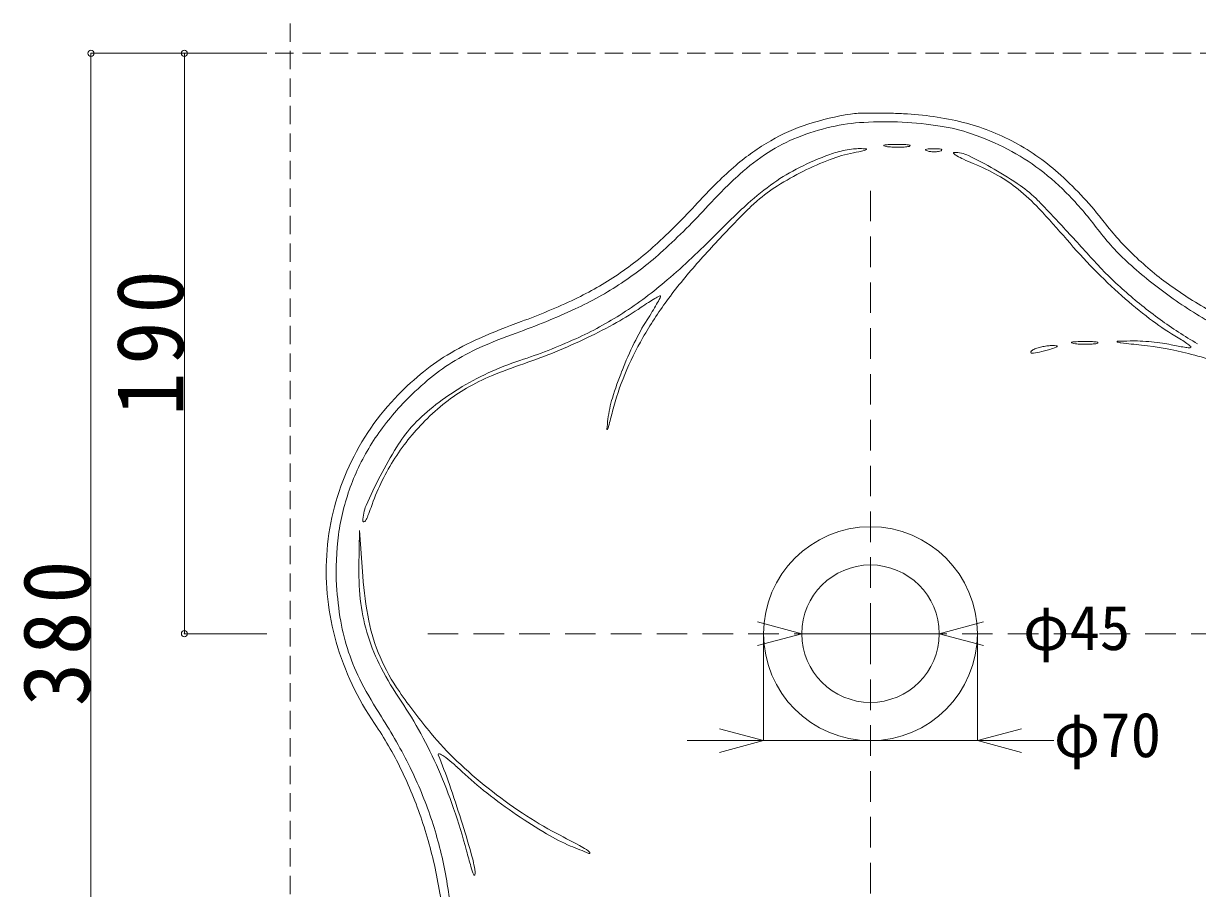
# Model space of a CAD drawing. Units: millimetres, scale not verified. Extents: x -1002 to 1009, y -687 to 676.
# Drawn here: x -800.9 to -416.4, y 62.6 to 345.7 of the extents above; entities that cross this region are included whole.
import ezdxf
from ezdxf.enums import TextEntityAlignment as Align

# ---------------------------------------------------------------- set-up
doc = ezdxf.new("R2010")
doc.units = ezdxf.units.MM
doc.header["$LTSCALE"] = 5
doc.header["$PDMODE"] = 32
doc.header["$PDSIZE"] = 2
doc.linetypes.add('DASHED1', pattern=[1.8, 1.2, -0.6])
doc.linetypes.add('DASHED2', pattern=[3, 2, -1])
doc.layers.add('F-0', color=7, linetype='Continuous', lineweight=15)
doc.styles.add('ＭＳ ゴシック', font='')
doc.styles.get('ＭＳ ゴシック').set_extended_font_data('MS Gothic')

msp = doc.modelspace()

# ---------------------------------------------------------------- linework, layer by layer
at = {"layer": 'F-0', "linetype": 'DASHED1'}
for p, q in [((-713.494, 345.748), (-713.494, -94.455)), ((-523.494, 335.991), (-729.975, 335.991)), ((-523.494, 335.991), (-302.167, 335.991))]:
    msp.add_line(p, q, dxfattribs=at)
at = {"layer": 'F-0'}
for p, q in [((-778.787, 335.991), (-778.787, -44.009)), ((-778.787, 335.991), (-721.151, 335.991)), ((-748.146, 335.991), (-748.146, 145.991)), ((-748.146, 335.991), (-721.151, 335.991)), ((-545.994, 145.991), (-560.482, 149.873)), ((-500.994, 145.991), (-486.505, 149.873)), ((-748.146, 145.991), (-721.151, 145.991)), ((-545.994, 145.991), (-560.482, 142.108)), ((-558.494, 110.991), (-558.494, 145.991)), ((-500.994, 145.991), (-545.994, 145.991)), ((-500.994, 145.991), (-486.505, 142.108)), ((-488.494, 110.991), (-488.494, 145.991)), ((-558.494, 110.991), (-572.982, 114.873)), ((-488.494, 110.991), (-474.005, 114.873)), ((-558.494, 110.991), (-583.494, 110.991)), ((-558.494, 110.991), (-572.982, 107.108)), ((-558.494, 110.991), (-488.494, 110.991)), ((-488.494, 110.991), (-463.494, 110.991)), ((-488.494, 110.991), (-474.005, 107.108))]:
    msp.add_line(p, q, dxfattribs=at)
at = {"layer": 'F-0', "linetype": 'DASHED2'}
for q in [(-523.494, 295.991), (-673.494, 145.991), (-523.494, -562.395), (-373.494, 145.991)]:
    msp.add_line((-523.494, 145.991), q, dxfattribs=at)
at = {"layer": 'F-0'}
msp.add_lwpolyline([(-689.735, 164.809), (-690.775, 179.809), (-691.01, 167.592)], dxfattribs=at)
for radius in [35, 22.5]:
    msp.add_circle((-523.494, 145.991), radius, dxfattribs=at)
for centre, radius, start, end in [((-516.419, 228.271), 88.883, 98.78571, 108.07766), ((-526.808, 295.489), 20.867, 91.82197, 98.78562), ((-521.972, 143.454), 172.98, 90.35455, 91.82199), ((-521.851, 123.931), 192.502, 88.8223, 90.35459), ((-522.183, 107.781), 208.656, 87.37984, 88.8223), ((-517.18, 217.102), 99.22, 76.00334, 87.37981), ((-523.739, 250.697), 65.293, 108.07773, 119.78681), ((-519.901, 239.511), 74.217, 102.80595, 111.72217), ((-522.037, 248.908), 64.581, 93.24119, 102.80586), ((-518.893, 193.383), 120.194, 87.23311, 93.24114), ((-518.843, 194.41), 119.166, 81.21018, 87.2331), ((-509.793, 252.939), 59.941, 71.13883, 81.21021), ((-510.719, 243.024), 72.506, 61.61121, 76.0033), ((-526.275, 255.511), 56.994, 111.72225, 122.59044), ((-517.995, 228.93), 85.312, 62.4753, 71.13887), ((-519.948, 244.074), 72.925, 119.78682, 130.77734), ((-523.893, 263.709), 41.299, 100.93603, 104.78595), ((-524.297, 265.798), 39.171, 97.03922, 100.9361), ((-527.197, 289.286), 15.504, 89.2532, 97.03922), ((-586.266, 594.607), 296.733, 281.1109, 281.79523), ((-527.632, 255.901), 48.893, 86.7527, 89.25322), ((-526.097, 306.478), 2.388, 281.79528, 302.93661), ((-524.87, 304.584), 0.131, 302.9365, 86.75242), ((-519.053, 305.82), 0.114, 100.92334, 244.0344), ((-517.959, 308.065), 2.612, 244.03414, 261.40132), ((-517.415, 297.334), 8.757, 91.71873, 100.92305), ((-515.294, 325.69), 20.437, 261.40115, 266.56789), ((-514.727, 207.74), 98.39, 90.15636, 91.71868), ((-514.527, 338.476), 33.246, 266.56794, 270.15642), ((-514.746, 214.804), 91.327, 88.46512, 90.15646), ((-514.523, 336.935), 31.704, 270.15642, 273.7834), ((-513.276, 318.075), 12.804, 273.78338, 280.9231), ((-512.652, 292.936), 13.166, 81.40122, 88.46515), ((-510.924, 305.891), 0.395, 280.92317, 336.83037), ((-510.707, 305.798), 0.159, 336.8305, 81.40142), ((-505.342, 304.397), 0.137, 112.02817, 235.466), ((-504.378, 305.798), 1.838, 235.4658, 255.39423), ((-504.435, 302.154), 2.557, 93.64635, 112.02789), ((-502.863, 311.614), 7.848, 255.39426, 263.94707), ((-502.609, 273.502), 31.267, 90.70768, 93.64633), ((-502.558, 314.489), 10.739, 263.94701, 270.70756), ((-502.648, 276.622), 28.147, 87.40877, 90.70763), ((-502.546, 313.563), 9.813, 270.70761, 277.65867), ((-501.597, 299.838), 4.907, 75.39432, 87.40877), ((-501.733, 307.514), 3.709, 277.65868, 292.02793), ((-500.425, 304.336), 0.259, 1.58601, 75.39442), ((-500.447, 304.336), 0.281, 292.02794, 1.58599), ((-512.902, 238.703), 74.292, 52.86493, 62.47536), ((-512.49, 239.746), 76.231, 47.62391, 61.61121), ((-519.355, 244.687), 69.841, 122.59049, 132.25056), ((-502.096, 208.769), 100.317, 110.23231, 116.45539), ((-501.464, 209.315), 98.453, 110.96725, 116.555), ((-527.8, 278.509), 25.992, 104.78593, 110.23236), ((-520.201, 258.209), 46.091, 101.11078, 110.96736), ((-496.107, 303.332), 0.192, 90.85494, 226.05215), ((-492.753, 306.811), 5.024, 226.05226, 240.17131), ((-495.954, 293.085), 10.44, 64.33996, 90.85508), ((-481.755, 325.994), 27.136, 240.1713, 245.50251), ((-454.768, 385.216), 92.217, 245.50243, 247.64638), ((-549.765, 181.075), 134.705, 60.25815, 64.33993), ((-517.906, 231.68), 73.794, 60.68733, 67.6464), ((-479.055, 196.66), 135.537, 130.77734, 137.68809), ((-458.754, 177.972), 159.971, 132.2506, 137.4501), ((-517.896, 240.52), 64.853, 116.45536, 125.08415), ((-500.779, 207.944), 99.986, 116.55495, 122.12094), ((-542.125, 194.447), 119.304, 55.44735, 60.25812), ((-517.245, 232.968), 81.487, 43.73204, 52.86496), ((-541.875, 207.538), 119.83, 37.65682, 47.6239), ((-506.099, 223.726), 85.376, 125.08421, 132.39977), ((-525.638, 247.54), 53.232, 122.12094, 131.04265), ((-504.62, 255.344), 46.656, 50.87613, 60.68742), ((-496.972, 260.015), 39.694, 44.51882, 55.44738), ((-519.332, 237.255), 69.972, 43.22937, 50.8762), ((-548.664, 202.909), 124.969, 37.10294, 43.73204), ((-746.267, 439.906), 225.809, 312.67047, 317.68809), ((-750.738, 445.994), 236.375, 312.38215, 317.45016), ((-380.208, 85.857), 272.074, 132.39984, 135.48422), ((-290.784, 12.025), 385.865, 135.07485, 136.16758), ((-517.214, 237.865), 66.061, 131.0426, 135.07489), ((-620.068, 138.969), 212.333, 43.29159, 44.51885), ((-691.974, 74.967), 306.917, 40.67817, 43.22933), ((-1200.149, -407.511), 1009.287, 42.90541, 43.29158), ((-369.984, 340.185), 97.292, 217.65687, 226.47332), ((-256.32, -21.062), 433.64, 136.16759, 137.27202), ((-1286.815, -488.062), 1127.606, 42.51973, 42.90545), ((-384.562, 327.032), 80.788, 217.10295, 227.7683), ((-668.516, 355.561), 111.095, 304.14051, 312.67043), ((-760.459, 459.734), 261.193, 310.72576, 315.48429), ((-270.457, -8.004), 414.395, 137.27205, 138.41475), ((-305.338, 407.271), 202.9, 220.67813, 224.37339), ((-1180.481, -390.559), 983.337, 42.09236, 42.51979), ((-667.2, 354.45), 112.444, 303.54814, 312.38221), ((-360.295, 350.384), 111.359, 226.47335, 234.44067), ((-453.521, 154.444), 169.647, 138.41471, 143.66071), ((-351.727, 358.078), 133.485, 222.09243, 228.36979), ((-319.279, 393.631), 183.396, 224.37338, 228.35962), ((-340.036, 376.084), 147.036, 227.76834, 234.5804), ((-666.418, 352.467), 107.357, 295.43686, 304.14049), ((-675.253, 360.762), 130.597, 302.73303, 310.72575), ((-667.273, 354.56), 112.576, 294.72027, 303.54816), ((-339.987, 371.287), 151.157, 228.36984, 234.08838), ((-345.672, 370.841), 136.505, 234.4407, 241.57927), ((-705.731, 435.123), 198.886, 289.95086, 295.43691), ((-544.84, 174.422), 95.08, 122.67761, 124.44641), ((-489.802, 181.133), 124.606, 143.66062, 150.27187), ((-573, 218.325), 42.922, 119.47196, 122.67757), ((-680.604, 303.545), 100.249, 328.69334, 330.28866), ((-569.732, 212.542), 49.565, 117.32154, 119.47191), ((-741.187, 338.117), 170.003, 330.2886, 331.0834), ((-592.407, 256.433), 0.162, 359.99989, 117.32155), ((-593.319, 256.433), 1.074, 331.08342, 359.99995), ((-336.207, 374.592), 157.921, 228.35961, 232.61803), ((-335.13, 382.981), 155.5, 234.58039, 241.24201), ((-719.47, 467.94), 237.394, 289.6676, 294.72027), ((-669.187, 351.327), 119.38, 294.31312, 302.73296), ((-656.405, 337.078), 102.16, 299.16348, 304.44636), ((-739.945, 339.634), 169.703, 327.61789, 328.69344), ((-562.86, 41.538), 219.828, 109.95087, 113.81315), ((-692.393, 401.566), 176.01, 295.64823, 299.16339), ((-531.671, 207.55), 76.922, 147.61789, 154.09792), ((-381.69, 315.063), 83.004, 232.61797, 239.5095), ((-344.96, 364.42), 142.679, 234.08832, 239.9571), ((-614.885, 159.422), 90.975, 113.81317, 121.27937), ((-582.924, 85.9), 168.314, 109.66763, 114.00189), ((-696.404, 411.569), 185.485, 288.26082, 294.31306), ((-699.631, 416.641), 192.732, 292.26708, 295.64821), ((-504.005, 189.243), 108.252, 150.2718, 157.38039), ((-457.92, 185.602), 67.232, 57.3616, 59.50945), ((-620.78, 170.919), 75.248, 114.002, 121.91392), ((-483.221, 184.022), 130.782, 154.0979, 158.45254), ((-469.059, 236.881), 2.371, 113.25385, 143.37426), ((-465.303, 228.141), 11.884, 106.24671, 113.25387), ((-462.663, 219.081), 21.32, 101.72298, 106.2467), ((-477.622, 279.268), 42.221, 282.90393, 287.75799), ((-462.753, 219.514), 20.878, 97.17499, 101.72299), ((-464.139, 230.522), 9.783, 89.15797, 97.17497), ((-500.515, 350.75), 117.279, 287.75794, 288.80851), ((-464.518, 204.704), 35.605, 86.66957, 89.15794), ((-462.926, 240.386), 0.689, 288.80854, 328.9359), ((-462.458, 240.105), 0.144, 328.93588, 86.6696), ((-457.553, 241.32), 0.114, 100.92334, 244.0344), ((-456.459, 243.565), 2.612, 244.03414, 261.40132), ((-455.915, 232.834), 8.757, 91.71873, 100.92305), ((-453.794, 261.19), 20.437, 261.40115, 266.56789), ((-453.227, 143.24), 98.39, 90.15636, 91.71868), ((-453.027, 273.976), 33.246, 266.56794, 270.15642), ((-453.246, 150.304), 91.327, 88.46512, 90.15646), ((-453.023, 272.435), 31.704, 270.15642, 273.7834), ((-451.776, 253.575), 12.804, 273.78338, 280.9231), ((-451.152, 228.436), 13.166, 81.40122, 88.46515), ((-449.424, 241.391), 0.395, 280.92317, 336.83037), ((-449.207, 241.298), 0.159, 336.8305, 81.40142), ((-442.641, 241.585), 0.116, 92.14424, 249.99933), ((-440.87, 246.451), 5.293, 249.9995, 263.66026), ((-432.686, -24.285), 266.172, 91.25066, 92.14447), ((-267.323, 1808.498), 1576.951, 263.66029, 263.90551), ((-437.408, 192.034), 49.802, 87.44589, 91.25067), ((-438.849, 159.731), 82.137, 84.83034, 87.44589), ((-446.376, 131.531), 109.547, 75.73516, 83.90551), ((-438.522, 163.348), 78.505, 82.19064, 84.83025), ((-432.11, 210.101), 31.314, 76.94668, 82.19062), ((-409.862, 306.059), 67.189, 256.94673, 258.96807), ((-415.373, 277.794), 38.391, 258.96809, 262.04171), ((-439.182, 214.858), 32.491, 53.66122, 57.36152), ((-413.324, 292.45), 53.19, 262.04172, 263.87216), ((-443.428, 209.087), 39.655, 51.26665, 53.6613), ((-418.949, 240.057), 0.496, 263.872, 314.99998), ((-418.748, 239.856), 0.211, 315.00009, 51.26683), ((-624.338, 174.982), 72.769, 121.2794, 129.7775), ((-625.291, 178.163), 66.714, 121.91399, 130.40478), ((-607.313, 141.562), 98.84, 108.26083, 114.72941), ((-694.533, 404.19), 179.279, 288.69745, 292.26714), ((-470.727, 238.12), 0.293, 143.37428, 270.00007), ((-470.727, 249.17), 11.343, 269.99994, 282.90396), ((-458.219, 84.949), 157.612, 69.51455, 75.73512), ((-611.066, 159.038), 93.513, 129.77747, 136.81874), ((-609.981, 147.355), 92.463, 114.72947, 121.52986), ((-583.987, 77.548), 165.563, 108.69746, 112.60167), ((-489.522, 186.51), 124.008, 158.45255, 162.82438), ((-523.165, 197.227), 87.495, 157.3804, 165.71921), ((-599.001, 147.277), 107.274, 130.40475, 136.35346), ((-620.728, 165.807), 69.962, 112.60167, 120.03307), ((-618.296, 165.823), 83.598, 136.81869, 156.44912), ((-614.629, 154.931), 83.574, 121.52984, 128.66842), ((-627.012, 176.676), 57.407, 120.03309, 128.36984), ((-570.409, 211.511), 39.346, 162.82437, 173.10938), ((-616.025, 163.515), 83.747, 136.35341, 147.64574), ((-630.577, 174.861), 58.049, 128.66837, 138.04909), ((-614.279, 160.593), 77.921, 128.36979, 135.00005), ((-617.598, 163.912), 73.227, 135.00002, 141.55745), ((-434.868, 195.131), 175.873, 173.10929, 174.18919), ((-1445.609, 432.025), 864.363, 345.37886, 345.7192), ((-639.82, 183.168), 45.622, 138.04912, 148.33414), ((-609.73, 212.926), 0.107, 174.18907, 329.55912), ((-612.912, 214.796), 3.798, 329.55919, 345.37882), ((-623.802, 168.442), 74.542, 147.64579, 159.96853), ((-617.141, 163.549), 73.81, 141.55748, 148.07598), ((-553.639, 130.013), 146.876, 148.33412, 152.63814), ((-616.57, 163.194), 74.483, 148.07604, 154.56455), ((-620.117, 166.617), 81.611, 156.44905, 176.43684), ((-533.48, 119.581), 169.575, 152.63813, 156.22914), ((-623.39, 168.292), 74.98, 159.9686, 172.2525), ((-614.759, 162.332), 76.488, 154.56455, 160.92504), ((-677.575, 183.047), 12.123, 156.2292, 180.9221), ((-699.598, 189.243), 12.433, 329.38733, 338.20538), ((-744.462, 207.183), 60.751, 338.20538, 340.92497), ((-689.423, 182.856), 0.273, 180.92202, 278.25196), ((-689.482, 183.257), 0.678, 278.25196, 329.38735), ((-612.624, 166.827), 85.846, 172.25255, 183.351), ((-617.765, 166.471), 83.968, 176.43682, 196.11002), ((-610.495, 166.042), 80.53, 178.89695, 187.23897), ((-593.037, 167.974), 105.466, 183.35097, 189.76138), ((-573.319, 172.881), 116.695, 183.96616, 191.20937), ((-629.905, 163.576), 60.964, 187.23887, 197.51657), ((-631.408, 161.373), 66.531, 189.76136, 198.81419), ((-631.284, 161.393), 57.603, 191.20929, 203.49227), ((-609.35, 168.901), 92.727, 196.11, 214.37266), ((-625.651, 164.919), 65.425, 197.51653, 207.39347), ((-626.318, 163.107), 71.909, 198.81424, 207.46774), ((-622.872, 165.05), 66.775, 203.49229, 214.7174), ((-589.17, 183.823), 106.513, 207.39345, 214.24948), ((-564.467, 195.26), 141.618, 207.4677, 212.67912), ((-517.588, 237.999), 194.863, 214.7174, 219.76755), ((-780.818, 53.338), 125.34, 28.56592, 34.24941), ((-782.123, 50.722), 116.598, 25.90339, 34.37266), ((-828.469, 25.91), 172.033, 26.32661, 32.67908), ((-803.756, 40.85), 151.456, 23.63437, 28.56586), ((-585.199, 181.732), 106.901, 219.76752, 226.4106), ((-664.774, 106.414), 0.278, 70.47563, 202.06093), ((-854.068, 29.7), 203.97, 19.16421, 22.06093), ((-666.661, 101.092), 5.925, 54.79308, 70.47562), ((-682.208, 79.059), 32.89, 48.98795, 54.79306), ((-734.452, 18.984), 112.504, 46.66456, 48.98794), ((-552.387, 216.201), 154.49, 226.41054, 231.45153), ((-803.833, 40.179), 140.732, 18.54845, 25.90339), ((-794.427, 42.754), 134.052, 18.6676, 26.32657), ((-819.238, 34.074), 168.356, 18.96016, 23.63439), ((-578.393, 184.385), 114.898, 226.66455, 231.98729), ((-1052.372, -39.218), 413.909, 17.45821, 19.16421), ((-531.166, 244.805), 191.586, 231.98731, 235.61658), ((-549.47, 219.862), 159.171, 231.45149, 236.42696), ((-858.53, 20.576), 209.902, 14.99842, 18.96015), ((-812.905, 37.135), 150.302, 11.43072, 18.54846), ((-792.036, 43.562), 131.528, 10.92941, 18.66758), ((-1092.939, -51.976), 456.434, 16.01108, 17.45812), ((-536.663, 236.772), 181.851, 235.6166, 239.27039), ((-566.773, 193.793), 127.882, 236.427, 242.28983), ((-597.52, 134.399), 62.756, 239.27036, 247.34984), ((-1076.266, -776.233), 967.806, 61.71622, 62.28987), ((-383.541, 147.834), 281.839, 194.99835, 196.08604), ((-692.048, 63.062), 39.364, 7.29342, 16.011), ((-532.041, 291.313), 232.784, 247.34979, 248.93823), ((-623.079, 65.998), 11.39, 48.02349, 61.71622), ((-615.615, 74.295), 0.23, 248.93819, 48.02348), ((-627.986, 77.343), 27.433, 196.08606, 202.10005), ((-823.954, 34.901), 161.574, 4.68878, 11.43078), ((-818.542, 38.443), 158.523, 4.20212, 10.92946), ((-653.246, 67.086), 0.17, 202.10019, 343.59462), ((-655.476, 67.743), 2.494, 343.59446, 7.29333)]:
    msp.add_arc(centre, radius, start, end, dxfattribs=at)
for p in [(-778.787, 335.991), (-748.146, 335.991), (-748.146, 145.991)]:
    msp.add_point(p, dxfattribs=at)

# ---------------------------------------------------------------- texts
at = {"layer": 'F-0', "style": 'ＭＳ ゴシック'}
for s, p in [('φ45', (-473.511, 136.228)), ('φ70', (-463.428, 101.172))]:
    msp.add_text(s, height=14.66, dxfattribs=at).set_placement(p, align=Align.BOTTOM_LEFT)
at = {"layer": 'F-0', "color": 3, "char_height": 21.99, "attachment_point": 7, "rotation": 90, "style": 'ＭＳ ゴシック'}
for s, insert in [('\\T1.18;\\W0.95;190', (-748.146, 217.241)), ('\\T1.18;\\W0.95;380', (-778.787, 122.241))]:
    msp.add_mtext(s, dxfattribs=dict(at, insert=insert))

doc.saveas('drawing.dxf')
